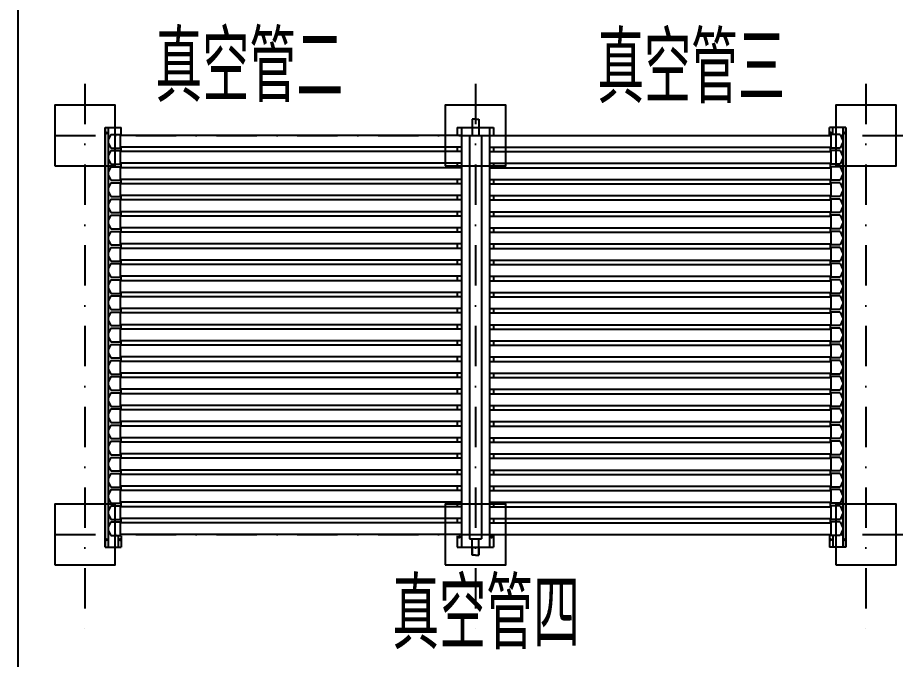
# Model space of a CAD drawing. Extents: x -84241 to 2571207, y -225492 to 1687411.
# Drawn here: x 34404 to 38797, y -16879 to -13699 of the extents above; entities that cross this region are included whole.
import ezdxf

# ---------------------------------------------------------------- set-up
doc = ezdxf.new("R2010")
doc.units = 0
doc.header["$LTSCALE"] = 1000
doc.linetypes.add('DASHDOT', pattern=[1, 0.5, -0.25, 0, -0.25])
doc.layers.get('0').update_dxf_attribs({"linetype": 'CONTINUOUS'})
doc.layers.add('W-NOTE', color=40, linetype='CONTINUOUS')
doc.layers.add('W-WSUP-EQPM', color=40, linetype='CONTINUOUS')
doc.styles.add('TH-STYLE3', font='tssdeng.shx', dxfattribs={"width": 0.7, "bigfont": 'tssdchn.shx'})

# ---------------------------------------------------------------- blocks, each defined once
blk = doc.blocks.new('*U370')
at = {"color": 8, "linetype": 'DASHDOT', "ltscale": 0.4}
for p, q in [((-1935, 2256), (-1935, -445.7)), ((0, 2256), (0, -445.7)), ((1935, 2256), (1935, -445.7)), ((-2083.3, 2000), (2124.7, 2000)), ((-2083.3, 22), (2124.7, 22))]:
    blk.add_line(p, q, dxfattribs=at)
at = {"color": 8}
for p, q in [((-16, 2080), (-16, 2040)), ((0, 2080), (-16, 2080)), ((0, 2080), (16, 2080)), ((16, 2080), (16, 2040)), ((-1835, 2040), (-1835, -40)), ((-1835, 2040), (-1755, 2040)), ((-1835, -40), (-1835, 2040)), ((-1820, 2040), (-1820, -40)), ((-1755, 2000), (-1755, 2040)), ((-90, 2040), (-90, 2000)), ((-90, 2040), (90, 2040)), ((-90, 2026.5), (-90, 2003.5)), ((-70, 2040), (-70, -40)), ((-16, 2040), (-16, 2000)), ((16, 2040), (16, 2000)), ((70, 2040), (70, -40)), ((90, 2040), (90, 2000)), ((1755, 2000), (1755, 2040)), ((1835, 2040), (1755, 2040)), ((1770, 2004.6), (1770, 2040)), ((1820, 2040), (1820, -40)), ((1835, 2040), (1835, -40)), ((1835, -40), (1835, 2040)), ((-1820, 2010.7), (-1820, 1999.3)), ((-1807.1, 2004.6), (-1819.4, 1978.1)), ((-1807.1, 2004.6), (-1760.9, 2004.6)), ((-1760.9, 2004.6), (-1760.9, 1937.4)), ((-70, 2000), (-1760.9, 2000)), ((-30, 2000), (30, 2000)), ((-30, 2000), (-30, 0)), ((30, 2000), (30, 0)), ((70, 2000), (1760.9, 2000)), ((1760.9, 2004.6), (1760.9, 1937.4)), ((1807.1, 2004.6), (1760.9, 2004.6)), ((1807.1, 2004.6), (1819.4, 1978.1)), ((1820, 2010.7), (1820, 1999.3)), ((-1820, 1935.7), (-1820, 1924.3)), ((-1819.4, 1963.9), (-1807.1, 1937.4)), ((-1807.1, 1937.4), (-1760.9, 1937.4)), ((-70, 1942), (-1760.9, 1942)), ((-1757.7, 1942), (-1757.7, 1920)), ((-90, 1942), (-90, 1920)), ((70, 1942), (1760.9, 1942)), ((90, 1942), (90, 1920)), ((1757.7, 1942), (1757.7, 1920)), ((1807.1, 1937.4), (1760.9, 1937.4)), ((1819.4, 1963.9), (1807.1, 1937.4)), ((1820, 1935.7), (1820, 1924.3)), ((-1807.1, 1924.6), (-1819.4, 1898.1)), ((-1807.1, 1924.6), (-1760.9, 1924.6)), ((-1760.9, 1924.6), (-1760.9, 1857.4)), ((-70, 1920), (-1760.9, 1920)), ((70, 1920), (1760.9, 1920)), ((1760.9, 1924.6), (1760.9, 1857.4)), ((1807.1, 1924.6), (1760.9, 1924.6)), ((1807.1, 1924.6), (1819.4, 1898.1)), ((-1820, 1860.7), (-1820, 1849.3)), ((-1819.4, 1883.9), (-1807.1, 1857.4)), ((-1807.1, 1857.4), (-1760.9, 1857.4)), ((-70, 1862), (-1760.9, 1862)), ((-1757.7, 1862), (-1757.7, 1840)), ((-90, 1862), (-90, 1840)), ((70, 1862), (1760.9, 1862)), ((90, 1862), (90, 1840)), ((1757.7, 1862), (1757.7, 1840)), ((1807.1, 1857.4), (1760.9, 1857.4)), ((1819.4, 1883.9), (1807.1, 1857.4)), ((1820, 1860.7), (1820, 1849.3)), ((-1807.1, 1844.6), (-1819.4, 1818.1)), ((-1807.1, 1844.6), (-1819.4, 1818.1)), ((-1807.1, 1844.6), (-1819.4, 1818.1)), ((-1819.4, 1803.9), (-1807.1, 1777.4)), ((-1819.4, 1803.9), (-1807.1, 1777.4)), ((-1819.4, 1803.9), (-1807.1, 1777.4)), ((-1807.1, 1844.6), (-1760.9, 1844.6)), ((-1807.1, 1844.6), (-1760.9, 1844.6)), ((-1807.1, 1844.6), (-1760.9, 1844.6)), ((-1760.9, 1844.6), (-1760.9, 1777.4)), ((-1760.9, 1844.6), (-1760.9, 1777.4)), ((-70, 1840), (-1760.9, 1840)), ((70, 1840), (1760.9, 1840)), ((1760.9, 1844.6), (1760.9, 1777.4)), ((1807.1, 1844.6), (1760.9, 1844.6)), ((1807.1, 1844.6), (1760.9, 1844.6)), ((1760.9, 1844.6), (1760.9, 1777.4)), ((1807.1, 1844.6), (1760.9, 1844.6)), ((1807.1, 1844.6), (1819.4, 1818.1)), ((1807.1, 1844.6), (1819.4, 1818.1)), ((1807.1, 1844.6), (1819.4, 1818.1)), ((1819.4, 1803.9), (1807.1, 1777.4)), ((1819.4, 1803.9), (1807.1, 1777.4)), ((1819.4, 1803.9), (1807.1, 1777.4)), ((-1820, 1785.7), (-1820, 1774.3)), ((-1807.1, 1764.6), (-1819.4, 1738.1)), ((-1807.1, 1777.4), (-1760.9, 1777.4)), ((-1807.1, 1777.4), (-1760.9, 1777.4)), ((-1807.1, 1777.4), (-1760.9, 1777.4)), ((-1807.1, 1764.6), (-1760.9, 1764.6)), ((-70, 1782), (-1760.9, 1782)), ((-70, 1782), (-1760.9, 1782)), ((-1760.9, 1764.6), (-1760.9, 1697.4)), ((-70, 1760), (-1760.9, 1760)), ((-1757.7, 1782), (-1757.7, 1760)), ((-90, 1782), (-90, 1760)), ((70, 1782), (1760.9, 1782)), ((70, 1782), (1760.9, 1782)), ((70, 1760), (1760.9, 1760)), ((90, 1782), (90, 1760)), ((1757.7, 1782), (1757.7, 1760)), ((1807.1, 1777.4), (1760.9, 1777.4)), ((1807.1, 1777.4), (1760.9, 1777.4)), ((1807.1, 1777.4), (1760.9, 1777.4)), ((1760.9, 1764.6), (1760.9, 1697.4)), ((1807.1, 1764.6), (1760.9, 1764.6)), ((1807.1, 1764.6), (1819.4, 1738.1)), ((1820, 1785.7), (1820, 1774.3)), ((-1819.4, 1723.9), (-1807.1, 1697.4)), ((1819.4, 1723.9), (1807.1, 1697.4)), ((-1820, 1710.7), (-1820, 1699.3)), ((-1807.1, 1684.6), (-1819.4, 1658.1)), ((-1807.1, 1697.4), (-1760.9, 1697.4)), ((-1807.1, 1684.6), (-1760.9, 1684.6)), ((-70, 1702), (-1760.9, 1702)), ((-1760.9, 1684.6), (-1760.9, 1617.4)), ((-70, 1680), (-1760.9, 1680)), ((-1757.7, 1702), (-1757.7, 1680)), ((-90, 1702), (-90, 1680)), ((70, 1702), (1760.9, 1702)), ((70, 1680), (1760.9, 1680)), ((90, 1702), (90, 1680)), ((1757.7, 1702), (1757.7, 1680)), ((1807.1, 1697.4), (1760.9, 1697.4)), ((1760.9, 1684.6), (1760.9, 1617.4)), ((1807.1, 1684.6), (1760.9, 1684.6)), ((1807.1, 1684.6), (1819.4, 1658.1)), ((1820, 1710.7), (1820, 1699.3)), ((-1820, 1635.7), (-1820, 1624.3)), ((-1819.4, 1643.9), (-1807.1, 1617.4)), ((1819.4, 1643.9), (1807.1, 1617.4)), ((1820, 1635.7), (1820, 1624.3)), ((-1807.1, 1604.6), (-1819.4, 1578.1)), ((-1807.1, 1604.6), (-1819.4, 1578.1)), ((-1807.1, 1604.6), (-1819.4, 1578.1)), ((-1807.1, 1617.4), (-1760.9, 1617.4)), ((-1807.1, 1604.6), (-1760.9, 1604.6)), ((-1807.1, 1604.6), (-1760.9, 1604.6)), ((-1807.1, 1604.6), (-1760.9, 1604.6)), ((-70, 1622), (-1760.9, 1622)), ((-1760.9, 1604.6), (-1760.9, 1537.4)), ((-1760.9, 1604.6), (-1760.9, 1537.4)), ((-70, 1600), (-1760.9, 1600)), ((-1757.7, 1622), (-1757.7, 1600)), ((-90, 1622), (-90, 1600)), ((70, 1622), (1760.9, 1622)), ((70, 1600), (1760.9, 1600)), ((90, 1622), (90, 1600)), ((1757.7, 1622), (1757.7, 1600)), ((1807.1, 1617.4), (1760.9, 1617.4)), ((1760.9, 1604.6), (1760.9, 1537.4)), ((1807.1, 1604.6), (1760.9, 1604.6)), ((1807.1, 1604.6), (1760.9, 1604.6)), ((1760.9, 1604.6), (1760.9, 1537.4)), ((1807.1, 1604.6), (1760.9, 1604.6)), ((1807.1, 1604.6), (1819.4, 1578.1)), ((1807.1, 1604.6), (1819.4, 1578.1)), ((1807.1, 1604.6), (1819.4, 1578.1)), ((-1820, 1560.7), (-1820, 1549.3)), ((-1819.4, 1563.9), (-1807.1, 1537.4)), ((-1819.4, 1563.9), (-1807.1, 1537.4)), ((-1819.4, 1563.9), (-1807.1, 1537.4)), ((-70, 1542), (-1760.9, 1542)), ((-70, 1542), (-1760.9, 1542)), ((-1757.7, 1542), (-1757.7, 1520)), ((-90, 1542), (-90, 1520)), ((70, 1542), (1760.9, 1542)), ((70, 1542), (1760.9, 1542)), ((90, 1542), (90, 1520)), ((1757.7, 1542), (1757.7, 1520)), ((1819.4, 1563.9), (1807.1, 1537.4)), ((1819.4, 1563.9), (1807.1, 1537.4)), ((1819.4, 1563.9), (1807.1, 1537.4)), ((1820, 1560.7), (1820, 1549.3)), ((-1807.1, 1524.5), (-1819.4, 1498.1)), ((-1807.1, 1537.4), (-1760.9, 1537.4)), ((-1807.1, 1537.4), (-1760.9, 1537.4)), ((-1807.1, 1537.4), (-1760.9, 1537.4)), ((-1807.1, 1524.5), (-1760.9, 1524.5)), ((-1760.9, 1524.5), (-1760.9, 1457.4)), ((-70, 1520), (-1760.9, 1520)), ((70, 1520), (1760.9, 1520)), ((1807.1, 1537.4), (1760.9, 1537.4)), ((1807.1, 1537.4), (1760.9, 1537.4)), ((1807.1, 1537.4), (1760.9, 1537.4)), ((1760.9, 1524.5), (1760.9, 1457.4)), ((1807.1, 1524.5), (1760.9, 1524.5)), ((1807.1, 1524.5), (1819.4, 1498.1)), ((-1820, 1485.7), (-1820, 1474.3)), ((-1819.4, 1483.9), (-1807.1, 1457.4)), ((-1807.1, 1457.4), (-1760.9, 1457.4)), ((-70, 1462), (-1760.9, 1462)), ((-1757.7, 1462), (-1757.7, 1440)), ((-90, 1462), (-90, 1440)), ((70, 1462), (1760.9, 1462)), ((90, 1462), (90, 1440)), ((1757.7, 1462), (1757.7, 1440)), ((1807.1, 1457.4), (1760.9, 1457.4)), ((1819.4, 1483.9), (1807.1, 1457.4)), ((1820, 1485.7), (1820, 1474.3)), ((-1807.1, 1444.5), (-1819.4, 1418.1)), ((-1807.1, 1444.5), (-1760.9, 1444.5)), ((-1760.9, 1444.5), (-1760.9, 1377.4)), ((-70, 1440), (-1760.9, 1440)), ((70, 1440), (1760.9, 1440)), ((1760.9, 1444.5), (1760.9, 1377.4)), ((1807.1, 1444.5), (1760.9, 1444.5)), ((1807.1, 1444.5), (1819.4, 1418.1)), ((-1819.4, 1403.9), (-1807.1, 1377.4)), ((-1807.1, 1364.5), (-1819.4, 1338.1)), ((-1807.1, 1364.5), (-1819.4, 1338.1)), ((-1807.1, 1364.5), (-1819.4, 1338.1)), ((-1807.1, 1377.4), (-1760.9, 1377.4)), ((-1807.1, 1364.5), (-1760.9, 1364.5)), ((-1807.1, 1364.5), (-1760.9, 1364.5)), ((-1807.1, 1364.5), (-1760.9, 1364.5)), ((-70, 1382), (-1760.9, 1382)), ((-1760.9, 1364.5), (-1760.9, 1297.4)), ((-1760.9, 1364.5), (-1760.9, 1297.4)), ((-1757.7, 1382), (-1757.7, 1360)), ((-90, 1382), (-90, 1360)), ((70, 1382), (1760.9, 1382)), ((90, 1382), (90, 1360)), ((1757.7, 1382), (1757.7, 1360)), ((1807.1, 1377.4), (1760.9, 1377.4)), ((1760.9, 1364.5), (1760.9, 1297.4)), ((1807.1, 1364.5), (1760.9, 1364.5)), ((1807.1, 1364.5), (1760.9, 1364.5)), ((1760.9, 1364.5), (1760.9, 1297.4)), ((1807.1, 1364.5), (1760.9, 1364.5)), ((1819.4, 1403.9), (1807.1, 1377.4)), ((1807.1, 1364.5), (1819.4, 1338.1)), ((1807.1, 1364.5), (1819.4, 1338.1)), ((1807.1, 1364.5), (1819.4, 1338.1)), ((-1819.4, 1323.9), (-1807.1, 1297.4)), ((-1819.4, 1323.9), (-1807.1, 1297.4)), ((-1819.4, 1323.9), (-1807.1, 1297.4)), ((-70, 1360), (-1760.9, 1360)), ((70, 1360), (1760.9, 1360)), ((1819.4, 1323.9), (1807.1, 1297.4)), ((1819.4, 1323.9), (1807.1, 1297.4)), ((1819.4, 1323.9), (1807.1, 1297.4)), ((-1807.1, 1284.5), (-1819.4, 1258.1)), ((-1807.1, 1297.4), (-1760.9, 1297.4)), ((-1807.1, 1297.4), (-1760.9, 1297.4)), ((-1807.1, 1297.4), (-1760.9, 1297.4)), ((-1807.1, 1284.5), (-1760.9, 1284.5)), ((-70, 1302), (-1760.9, 1302)), ((-70, 1302), (-1760.9, 1302)), ((-1760.9, 1284.5), (-1760.9, 1217.4)), ((-70, 1280), (-1760.9, 1280)), ((-1757.7, 1302), (-1757.7, 1280)), ((-90, 1302), (-90, 1280)), ((70, 1302), (1760.9, 1302)), ((70, 1302), (1760.9, 1302)), ((70, 1280), (1760.9, 1280)), ((90, 1302), (90, 1280)), ((1757.7, 1302), (1757.7, 1280)), ((1807.1, 1297.4), (1760.9, 1297.4)), ((1807.1, 1297.4), (1760.9, 1297.4)), ((1807.1, 1297.4), (1760.9, 1297.4)), ((1760.9, 1284.5), (1760.9, 1217.4)), ((1807.1, 1284.5), (1760.9, 1284.5)), ((1807.1, 1284.5), (1819.4, 1258.1)), ((-1819.4, 1243.9), (-1807.1, 1217.4)), ((1819.4, 1243.9), (1807.1, 1217.4)), ((-1807.1, 1204.5), (-1819.4, 1178)), ((-1807.1, 1204.5), (-1819.4, 1178)), ((-1807.1, 1204.5), (-1819.4, 1178)), ((-1807.1, 1217.4), (-1760.9, 1217.4)), ((-1807.1, 1204.5), (-1760.9, 1204.5)), ((-1807.1, 1204.5), (-1760.9, 1204.5)), ((-1807.1, 1204.5), (-1760.9, 1204.5)), ((-70, 1222), (-1760.9, 1222)), ((-1760.9, 1204.5), (-1760.9, 1137.4)), ((-1760.9, 1204.5), (-1760.9, 1137.4)), ((-70, 1200), (-1760.9, 1200)), ((-1757.7, 1222), (-1757.7, 1200)), ((-90, 1222), (-90, 1200)), ((70, 1222), (1760.9, 1222)), ((70, 1200), (1760.9, 1200)), ((90, 1222), (90, 1200)), ((1757.7, 1222), (1757.7, 1200)), ((1807.1, 1217.4), (1760.9, 1217.4)), ((1760.9, 1204.5), (1760.9, 1137.4)), ((1807.1, 1204.5), (1760.9, 1204.5)), ((1807.1, 1204.5), (1760.9, 1204.5)), ((1760.9, 1204.5), (1760.9, 1137.4)), ((1807.1, 1204.5), (1760.9, 1204.5)), ((1807.1, 1204.5), (1819.4, 1178)), ((1807.1, 1204.5), (1819.4, 1178)), ((1807.1, 1204.5), (1819.4, 1178)), ((-1819.4, 1163.9), (-1807.1, 1137.4)), ((-1819.4, 1163.9), (-1807.1, 1137.4)), ((-1819.4, 1163.9), (-1807.1, 1137.4)), ((1819.4, 1163.9), (1807.1, 1137.4)), ((1819.4, 1163.9), (1807.1, 1137.4)), ((1819.4, 1163.9), (1807.1, 1137.4)), ((-1807.1, 1124.5), (-1819.4, 1098)), ((-1807.1, 1137.4), (-1760.9, 1137.4)), ((-1807.1, 1137.4), (-1760.9, 1137.4)), ((-1807.1, 1137.4), (-1760.9, 1137.4)), ((-1807.1, 1124.5), (-1760.9, 1124.5)), ((-70, 1142), (-1760.9, 1142)), ((-70, 1142), (-1760.9, 1142)), ((-1760.9, 1124.5), (-1760.9, 1057.4)), ((-70, 1120), (-1760.9, 1120)), ((-1757.7, 1142), (-1757.7, 1120)), ((-90, 1142), (-90, 1120)), ((70, 1142), (1760.9, 1142)), ((70, 1142), (1760.9, 1142)), ((70, 1120), (1760.9, 1120)), ((90, 1142), (90, 1120)), ((1757.7, 1142), (1757.7, 1120)), ((1807.1, 1137.4), (1760.9, 1137.4)), ((1807.1, 1137.4), (1760.9, 1137.4)), ((1807.1, 1137.4), (1760.9, 1137.4)), ((1760.9, 1124.5), (1760.9, 1057.4)), ((1807.1, 1124.5), (1760.9, 1124.5)), ((1807.1, 1124.5), (1819.4, 1098)), ((-1819.4, 1083.9), (-1807.1, 1057.4)), ((-1807.1, 1057.4), (-1760.9, 1057.4)), ((-70, 1062), (-1760.9, 1062)), ((-1757.7, 1062), (-1757.7, 1040)), ((-90, 1062), (-90, 1040)), ((70, 1062), (1760.9, 1062)), ((90, 1062), (90, 1040)), ((1757.7, 1062), (1757.7, 1040)), ((1807.1, 1057.4), (1760.9, 1057.4)), ((1819.4, 1083.9), (1807.1, 1057.4)), ((-1807.1, 1044.5), (-1819.4, 1018)), ((-1807.1, 1044.5), (-1819.4, 1018)), ((-1807.1, 1044.5), (-1819.4, 1018)), ((-1807.1, 1044.5), (-1760.9, 1044.5)), ((-1807.1, 1044.5), (-1760.9, 1044.5)), ((-1807.1, 1044.5), (-1760.9, 1044.5)), ((-1760.9, 1044.5), (-1760.9, 977.4)), ((-1760.9, 1044.5), (-1760.9, 977.4)), ((-70, 1040), (-1760.9, 1040)), ((70, 1040), (1760.9, 1040)), ((1760.9, 1044.5), (1760.9, 977.4)), ((1807.1, 1044.5), (1760.9, 1044.5)), ((1807.1, 1044.5), (1760.9, 1044.5)), ((1760.9, 1044.5), (1760.9, 977.4)), ((1807.1, 1044.5), (1760.9, 1044.5)), ((1807.1, 1044.5), (1819.4, 1018)), ((1807.1, 1044.5), (1819.4, 1018)), ((1807.1, 1044.5), (1819.4, 1018)), ((-1819.4, 1003.9), (-1807.1, 977.4)), ((-1819.4, 1003.9), (-1807.1, 977.4)), ((-1819.4, 1003.9), (-1807.1, 977.4)), ((-1807.1, 977.4), (-1760.9, 977.4)), ((-1807.1, 977.4), (-1760.9, 977.4)), ((-1807.1, 977.4), (-1760.9, 977.4)), ((-70, 982), (-1760.9, 982)), ((-70, 982), (-1760.9, 982)), ((-1757.7, 982), (-1757.7, 960)), ((-90, 982), (-90, 960)), ((70, 982), (1760.9, 982)), ((70, 982), (1760.9, 982)), ((90, 982), (90, 960)), ((1757.7, 982), (1757.7, 960)), ((1807.1, 977.4), (1760.9, 977.4)), ((1807.1, 977.4), (1760.9, 977.4)), ((1807.1, 977.4), (1760.9, 977.4)), ((1819.4, 1003.9), (1807.1, 977.4)), ((1819.4, 1003.9), (1807.1, 977.4)), ((1819.4, 1003.9), (1807.1, 977.4)), ((-1807.1, 964.5), (-1819.4, 938)), ((-1819.4, 923.9), (-1807.1, 897.4)), ((-1807.1, 964.5), (-1760.9, 964.5)), ((-1760.9, 964.5), (-1760.9, 897.4)), ((-70, 960), (-1760.9, 960)), ((70, 960), (1760.9, 960)), ((1760.9, 964.5), (1760.9, 897.4)), ((1807.1, 964.5), (1760.9, 964.5)), ((1807.1, 964.5), (1819.4, 938)), ((1819.4, 923.9), (1807.1, 897.4)), ((-1807.1, 884.5), (-1819.4, 858)), ((-1807.1, 884.5), (-1819.4, 858)), ((-1807.1, 884.5), (-1819.4, 858)), ((-1807.1, 897.4), (-1760.9, 897.4)), ((-1807.1, 884.5), (-1760.9, 884.5)), ((-1807.1, 884.5), (-1760.9, 884.5)), ((-1807.1, 884.5), (-1760.9, 884.5)), ((-70, 902), (-1760.9, 902)), ((-1760.9, 884.5), (-1760.9, 817.4)), ((-1760.9, 884.5), (-1760.9, 817.4)), ((-70, 880), (-1760.9, 880)), ((-1757.7, 902), (-1757.7, 880)), ((-90, 902), (-90, 880)), ((70, 902), (1760.9, 902)), ((70, 880), (1760.9, 880)), ((90, 902), (90, 880)), ((1757.7, 902), (1757.7, 880)), ((1807.1, 897.4), (1760.9, 897.4)), ((1760.9, 884.5), (1760.9, 817.4)), ((1807.1, 884.5), (1760.9, 884.5)), ((1807.1, 884.5), (1760.9, 884.5)), ((1760.9, 884.5), (1760.9, 817.4)), ((1807.1, 884.5), (1760.9, 884.5)), ((1807.1, 884.5), (1819.4, 858)), ((1807.1, 884.5), (1819.4, 858)), ((1807.1, 884.5), (1819.4, 858)), ((-1819.4, 843.9), (-1807.1, 817.4)), ((-1819.4, 843.9), (-1807.1, 817.4)), ((-1819.4, 843.9), (-1807.1, 817.4)), ((1819.4, 843.9), (1807.1, 817.4)), ((1819.4, 843.9), (1807.1, 817.4)), ((1819.4, 843.9), (1807.1, 817.4)), ((-1807.1, 804.5), (-1819.4, 778)), ((-1807.1, 817.4), (-1760.9, 817.4)), ((-1807.1, 817.4), (-1760.9, 817.4)), ((-1807.1, 817.4), (-1760.9, 817.4)), ((-1807.1, 804.5), (-1760.9, 804.5)), ((-70, 822), (-1760.9, 822)), ((-70, 822), (-1760.9, 822)), ((-1760.9, 804.5), (-1760.9, 737.4)), ((-70, 800), (-1760.9, 800)), ((-1757.7, 822), (-1757.7, 800)), ((-90, 822), (-90, 800)), ((70, 822), (1760.9, 822)), ((70, 822), (1760.9, 822)), ((70, 800), (1760.9, 800)), ((90, 822), (90, 800)), ((1757.7, 822), (1757.7, 800)), ((1807.1, 817.4), (1760.9, 817.4)), ((1807.1, 817.4), (1760.9, 817.4)), ((1807.1, 817.4), (1760.9, 817.4)), ((1760.9, 804.5), (1760.9, 737.4)), ((1807.1, 804.5), (1760.9, 804.5)), ((1807.1, 804.5), (1819.4, 778)), ((-1819.4, 763.9), (-1807.1, 737.4)), ((1819.4, 763.9), (1807.1, 737.4)), ((-1807.1, 724.5), (-1819.4, 698)), ((-1807.1, 724.5), (-1819.4, 698)), ((-1807.1, 724.5), (-1819.4, 698)), ((-1807.1, 737.4), (-1760.9, 737.4)), ((-1807.1, 724.5), (-1760.9, 724.5)), ((-1807.1, 724.5), (-1760.9, 724.5)), ((-1807.1, 724.5), (-1760.9, 724.5)), ((-70, 742), (-1760.9, 742)), ((-1760.9, 724.5), (-1760.9, 657.4)), ((-1760.9, 724.5), (-1760.9, 657.4)), ((-70, 720), (-1760.9, 720)), ((-1757.7, 742), (-1757.7, 720)), ((-90, 742), (-90, 720)), ((70, 742), (1760.9, 742)), ((70, 720), (1760.9, 720)), ((90, 742), (90, 720)), ((1757.7, 742), (1757.7, 720)), ((1807.1, 737.4), (1760.9, 737.4)), ((1760.9, 724.5), (1760.9, 657.4)), ((1807.1, 724.5), (1760.9, 724.5)), ((1807.1, 724.5), (1760.9, 724.5)), ((1760.9, 724.5), (1760.9, 657.4)), ((1807.1, 724.5), (1760.9, 724.5)), ((1807.1, 724.5), (1819.4, 698)), ((1807.1, 724.5), (1819.4, 698)), ((1807.1, 724.5), (1819.4, 698)), ((-1819.4, 683.9), (-1807.1, 657.4)), ((-1819.4, 683.9), (-1807.1, 657.4)), ((-1819.4, 683.9), (-1807.1, 657.4)), ((-70, 662), (-1760.9, 662)), ((-70, 662), (-1760.9, 662)), ((-1757.7, 662), (-1757.7, 639.9)), ((-90, 662), (-90, 639.9)), ((70, 662), (1760.9, 662)), ((70, 662), (1760.9, 662)), ((90, 662), (90, 639.9)), ((1757.7, 662), (1757.7, 639.9)), ((1819.4, 683.9), (1807.1, 657.4)), ((1819.4, 683.9), (1807.1, 657.4)), ((1819.4, 683.9), (1807.1, 657.4)), ((-1807.1, 644.5), (-1819.4, 618)), ((-1807.1, 657.4), (-1760.9, 657.4)), ((-1807.1, 657.4), (-1760.9, 657.4)), ((-1807.1, 657.4), (-1760.9, 657.4)), ((-1807.1, 644.5), (-1760.9, 644.5)), ((-1760.9, 644.5), (-1760.9, 577.4)), ((-70, 639.9), (-1760.9, 639.9)), ((70, 639.9), (1760.9, 639.9)), ((1807.1, 657.4), (1760.9, 657.4)), ((1807.1, 657.4), (1760.9, 657.4)), ((1807.1, 657.4), (1760.9, 657.4)), ((1760.9, 644.5), (1760.9, 577.4)), ((1807.1, 644.5), (1760.9, 644.5)), ((1807.1, 644.5), (1819.4, 618)), ((-1819.4, 603.9), (-1807.1, 577.4)), ((-1807.1, 577.4), (-1760.9, 577.4)), ((-70, 581.9), (-1760.9, 581.9)), ((-1757.7, 581.9), (-1757.7, 559.9)), ((-90, 581.9), (-90, 559.9)), ((70, 581.9), (1760.9, 581.9)), ((90, 581.9), (90, 559.9)), ((1757.7, 581.9), (1757.7, 559.9)), ((1807.1, 577.4), (1760.9, 577.4)), ((1819.4, 603.9), (1807.1, 577.4)), ((-1807.1, 564.5), (-1819.4, 538)), ((-1807.1, 564.5), (-1819.4, 538)), ((-1807.1, 564.5), (-1819.4, 538)), ((-1807.1, 564.5), (-1760.9, 564.5)), ((-1807.1, 564.5), (-1760.9, 564.5)), ((-1807.1, 564.5), (-1760.9, 564.5)), ((-1760.9, 564.5), (-1760.9, 497.4)), ((-1760.9, 564.5), (-1760.9, 497.4)), ((-70, 559.9), (-1760.9, 559.9)), ((70, 559.9), (1760.9, 559.9)), ((1760.9, 564.5), (1760.9, 497.4)), ((1807.1, 564.5), (1760.9, 564.5)), ((1807.1, 564.5), (1760.9, 564.5)), ((1760.9, 564.5), (1760.9, 497.4)), ((1807.1, 564.5), (1760.9, 564.5)), ((1807.1, 564.5), (1819.4, 538)), ((1807.1, 564.5), (1819.4, 538)), ((1807.1, 564.5), (1819.4, 538)), ((-1819.4, 523.9), (-1807.1, 497.4)), ((-1819.4, 523.9), (-1807.1, 497.4)), ((-1819.4, 523.9), (-1807.1, 497.4)), ((-1807.1, 484.5), (-1819.4, 458)), ((-1807.1, 497.4), (-1760.9, 497.4)), ((-1807.1, 497.4), (-1760.9, 497.4)), ((-1807.1, 497.4), (-1760.9, 497.4)), ((-1807.1, 484.5), (-1760.9, 484.5)), ((-70, 501.9), (-1760.9, 501.9)), ((-70, 501.9), (-1760.9, 501.9)), ((-1760.9, 484.5), (-1760.9, 417.4)), ((-1757.7, 501.9), (-1757.7, 479.9)), ((-90, 501.9), (-90, 479.9)), ((70, 501.9), (1760.9, 501.9)), ((70, 501.9), (1760.9, 501.9)), ((90, 501.9), (90, 479.9)), ((1757.7, 501.9), (1757.7, 479.9)), ((1807.1, 497.4), (1760.9, 497.4)), ((1807.1, 497.4), (1760.9, 497.4)), ((1807.1, 497.4), (1760.9, 497.4)), ((1760.9, 484.5), (1760.9, 417.4)), ((1807.1, 484.5), (1760.9, 484.5)), ((1819.4, 523.9), (1807.1, 497.4)), ((1819.4, 523.9), (1807.1, 497.4)), ((1819.4, 523.9), (1807.1, 497.4)), ((1807.1, 484.5), (1819.4, 458)), ((-1819.4, 443.9), (-1807.1, 417.4)), ((-70, 479.9), (-1760.9, 479.9)), ((70, 479.9), (1760.9, 479.9)), ((1819.4, 443.9), (1807.1, 417.4)), ((-1807.1, 404.5), (-1819.4, 378)), ((-1807.1, 404.5), (-1819.4, 378)), ((-1807.1, 404.5), (-1819.4, 378)), ((-1807.1, 417.4), (-1760.9, 417.4)), ((-1807.1, 404.5), (-1760.9, 404.5)), ((-1807.1, 404.5), (-1760.9, 404.5)), ((-1807.1, 404.5), (-1760.9, 404.5)), ((-70, 421.9), (-1760.9, 421.9)), ((-1760.9, 404.5), (-1760.9, 337.4)), ((-1760.9, 404.5), (-1760.9, 337.4)), ((-70, 399.9), (-1760.9, 399.9)), ((-1757.7, 421.9), (-1757.7, 399.9)), ((-90, 421.9), (-90, 399.9)), ((70, 421.9), (1760.9, 421.9)), ((70, 399.9), (1760.9, 399.9)), ((90, 421.9), (90, 399.9)), ((1757.7, 421.9), (1757.7, 399.9)), ((1807.1, 417.4), (1760.9, 417.4)), ((1760.9, 404.5), (1760.9, 337.4)), ((1807.1, 404.5), (1760.9, 404.5)), ((1807.1, 404.5), (1760.9, 404.5)), ((1760.9, 404.5), (1760.9, 337.4)), ((1807.1, 404.5), (1760.9, 404.5)), ((1807.1, 404.5), (1819.4, 378)), ((1807.1, 404.5), (1819.4, 378)), ((1807.1, 404.5), (1819.4, 378)), ((-1819.4, 363.9), (-1807.1, 337.4)), ((-1819.4, 363.9), (-1807.1, 337.4)), ((-1819.4, 363.9), (-1807.1, 337.4)), ((1819.4, 363.9), (1807.1, 337.4)), ((1819.4, 363.9), (1807.1, 337.4)), ((1819.4, 363.9), (1807.1, 337.4)), ((-1807.1, 324.5), (-1819.4, 298)), ((-1807.1, 337.4), (-1760.9, 337.4)), ((-1807.1, 337.4), (-1760.9, 337.4)), ((-1807.1, 337.4), (-1760.9, 337.4)), ((-1807.1, 324.5), (-1760.9, 324.5)), ((-70, 341.9), (-1760.9, 341.9)), ((-70, 341.9), (-1760.9, 341.9)), ((-1760.9, 324.5), (-1760.9, 257.4)), ((-70, 319.9), (-1760.9, 319.9)), ((-1757.7, 341.9), (-1757.7, 319.9)), ((-90, 341.9), (-90, 319.9)), ((70, 341.9), (1760.9, 341.9)), ((70, 341.9), (1760.9, 341.9)), ((70, 319.9), (1760.9, 319.9)), ((90, 341.9), (90, 319.9)), ((1757.7, 341.9), (1757.7, 319.9)), ((1807.1, 337.4), (1760.9, 337.4)), ((1807.1, 337.4), (1760.9, 337.4)), ((1807.1, 337.4), (1760.9, 337.4)), ((1760.9, 324.5), (1760.9, 257.4)), ((1807.1, 324.5), (1760.9, 324.5)), ((1807.1, 324.5), (1819.4, 298)), ((-1819.4, 283.9), (-1807.1, 257.4)), ((1819.4, 283.9), (1807.1, 257.4)), ((-1807.1, 244.5), (-1819.4, 218)), ((-1807.1, 244.5), (-1819.4, 218)), ((-1807.1, 244.5), (-1819.4, 218)), ((-1807.1, 257.4), (-1760.9, 257.4)), ((-1807.1, 244.5), (-1760.9, 244.5)), ((-1807.1, 244.5), (-1760.9, 244.5)), ((-1807.1, 244.5), (-1760.9, 244.5)), ((-70, 261.9), (-1760.9, 261.9)), ((-1760.9, 244.5), (-1760.9, 177.4)), ((-1760.9, 244.5), (-1760.9, 177.4)), ((-70, 239.9), (-1760.9, 239.9)), ((-1757.7, 261.9), (-1757.7, 239.9)), ((-90, 261.9), (-90, 239.9)), ((70, 261.9), (1760.9, 261.9)), ((70, 239.9), (1760.9, 239.9)), ((90, 261.9), (90, 239.9)), ((1757.7, 261.9), (1757.7, 239.9)), ((1807.1, 257.4), (1760.9, 257.4)), ((1760.9, 244.5), (1760.9, 177.4)), ((1807.1, 244.5), (1760.9, 244.5)), ((1807.1, 244.5), (1760.9, 244.5)), ((1760.9, 244.5), (1760.9, 177.4)), ((1807.1, 244.5), (1760.9, 244.5)), ((1807.1, 244.5), (1819.4, 218)), ((1807.1, 244.5), (1819.4, 218)), ((1807.1, 244.5), (1819.4, 218)), ((-1819.4, 203.9), (-1807.1, 177.4)), ((-1819.4, 203.9), (-1807.1, 177.4)), ((-1819.4, 203.9), (-1807.1, 177.4)), ((-1807.1, 177.4), (-1760.9, 177.4)), ((-1807.1, 177.4), (-1760.9, 177.4)), ((-1807.1, 177.4), (-1760.9, 177.4)), ((-70, 181.9), (-1760.9, 181.9)), ((-70, 181.9), (-1760.9, 181.9)), ((-1757.7, 181.9), (-1757.7, 159.9)), ((-90, 181.9), (-90, 159.9)), ((70, 181.9), (1760.9, 181.9)), ((70, 181.9), (1760.9, 181.9)), ((90, 181.9), (90, 159.9)), ((1757.7, 181.9), (1757.7, 159.9)), ((1807.1, 177.4), (1760.9, 177.4)), ((1807.1, 177.4), (1760.9, 177.4)), ((1807.1, 177.4), (1760.9, 177.4)), ((1819.4, 203.9), (1807.1, 177.4)), ((1819.4, 203.9), (1807.1, 177.4)), ((1819.4, 203.9), (1807.1, 177.4)), ((-1807.1, 164.5), (-1819.4, 138)), ((-1807.1, 164.5), (-1760.9, 164.5)), ((-1760.9, 164.5), (-1760.9, 97.4)), ((-70, 159.9), (-1760.9, 159.9)), ((70, 159.9), (1760.9, 159.9)), ((1760.9, 164.5), (1760.9, 97.4)), ((1807.1, 164.5), (1760.9, 164.5)), ((1807.1, 164.5), (1819.4, 138)), ((-1819.4, 123.9), (-1807.1, 97.4)), ((-1807.1, 97.4), (-1760.9, 97.4)), ((-70, 101.9), (-1760.9, 101.9)), ((-1757.7, 101.9), (-1757.7, 79.9)), ((-90, 101.9), (-90, 79.9)), ((70, 101.9), (1760.9, 101.9)), ((90, 101.9), (90, 79.9)), ((1757.7, 101.9), (1757.7, 79.9)), ((1807.1, 97.4), (1760.9, 97.4)), ((1819.4, 123.9), (1807.1, 97.4)), ((-1820, 45.7), (-1820, 34.3)), ((-1807.1, 84.5), (-1819.4, 58)), ((-1807.1, 84.5), (-1819.4, 58)), ((-1807.1, 84.5), (-1819.4, 58)), ((-1807.1, 84.5), (-1760.9, 84.5)), ((-1807.1, 84.5), (-1760.9, 84.5)), ((-1807.1, 84.5), (-1760.9, 84.5)), ((-1760.9, 84.5), (-1760.9, 17.4)), ((-1760.9, 84.5), (-1760.9, 17.4)), ((-70, 79.9), (-1760.9, 79.9)), ((70, 79.9), (1760.9, 79.9)), ((1760.9, 84.5), (1760.9, 17.4)), ((1807.1, 84.5), (1760.9, 84.5)), ((1807.1, 84.5), (1760.9, 84.5)), ((1760.9, 84.5), (1760.9, 17.4)), ((1807.1, 84.5), (1760.9, 84.5)), ((1807.1, 84.5), (1819.4, 58)), ((1807.1, 84.5), (1819.4, 58)), ((1807.1, 84.5), (1819.4, 58)), ((1820, 45.7), (1820, 34.3)), ((-1819.4, 43.8), (-1807.1, 17.4)), ((-1819.4, 43.8), (-1807.1, 17.4)), ((-1819.4, 43.8), (-1807.1, 17.4)), ((-1807.1, 17.4), (-1760.9, 17.4)), ((-1807.1, 17.4), (-1760.9, 17.4)), ((-1807.1, 17.4), (-1760.9, 17.4)), ((-1770, 16.5), (-1770, -40)), ((-70, 21.9), (-1760.9, 21.9)), ((-70, 21.9), (-1760.9, 21.9)), ((-1755, 16.5), (-1755, -40)), ((-90, 16.5), (-90, -40)), ((-30, 0), (30, 0)), ((-16, -40), (-16, 0)), ((16, -40), (16, 0)), ((70, 21.9), (1760.9, 21.9)), ((70, 21.9), (1760.9, 21.9)), ((90, 16.5), (90, -40)), ((1755, 16.5), (1755, -40)), ((1807.1, 17.4), (1760.9, 17.4)), ((1807.1, 17.4), (1760.9, 17.4)), ((1807.1, 17.4), (1760.9, 17.4)), ((1770, 16.5), (1770, -40)), ((1819.4, 43.8), (1807.1, 17.4)), ((1819.4, 43.8), (1807.1, 17.4)), ((1819.4, 43.8), (1807.1, 17.4)), ((-1835, -40), (-1755, -40)), ((-90, -40), (90, -40)), ((-16, -40), (-16, -80)), ((-16, -80), (-16, -40)), ((16, -80), (16, -40)), ((16, -40), (16, -80)), ((1835, -40), (1755, -40)), ((0, -80), (-16, -80)), ((0, -80), (0, -80)), ((0, -80), (16, -80)), ((0, -80), (0, -80))]:
    blk.add_line(p, q, dxfattribs=at)
for points in [[(-2085, 1850), (-1785, 1850), (-1785, 2150), (-2085, 2150)], [(-150, 1850), (150, 1850), (150, 2150), (-150, 2150)], [(1785, 1850), (2085, 1850), (2085, 2150), (1785, 2150)], [(-2085, -128), (-1785, -128), (-1785, 172), (-2085, 172)], [(-150, -128), (150, -128), (150, 172), (-150, 172)], [(1785, -128), (2085, -128), (2085, 172), (1785, 172)]]:
    blk.add_lwpolyline(points, close=True, dxfattribs=at)
for centre in [(-1830, 2012.1), (1760, 2012.1), (1830, 2012.1), (-1830, -3.3), (-1760, -3.3), (-80, 10), (80, 10), (1760, -3.3), (1830, -3.3)]:
    blk.add_circle(centre, 4, dxfattribs=at)

msp = doc.modelspace()

# ---------------------------------------------------------------- linework, layer by layer
msp.add_line((34404.32, 17109.17), (34404.32, -27890.83))

# ---------------------------------------------------------------- block references
at = {"layer": 'W-WSUP-EQPM'}
msp.add_blockref('*U370', (36672.52, -16282.62), dxfattribs=at)

# ---------------------------------------------------------------- texts
at = {"layer": 'W-NOTE', "style": 'TH-STYLE3', "width": 0.7}
for s, p in [('真空管二', (35086.11, -14116.76)), ('真空管三', (37275.46, -14123.03)), ('真空管四', (36259.73, -16828.35))]:
    msp.add_text(s, height=350, dxfattribs=at).set_placement(p)

doc.saveas('drawing.dxf')
